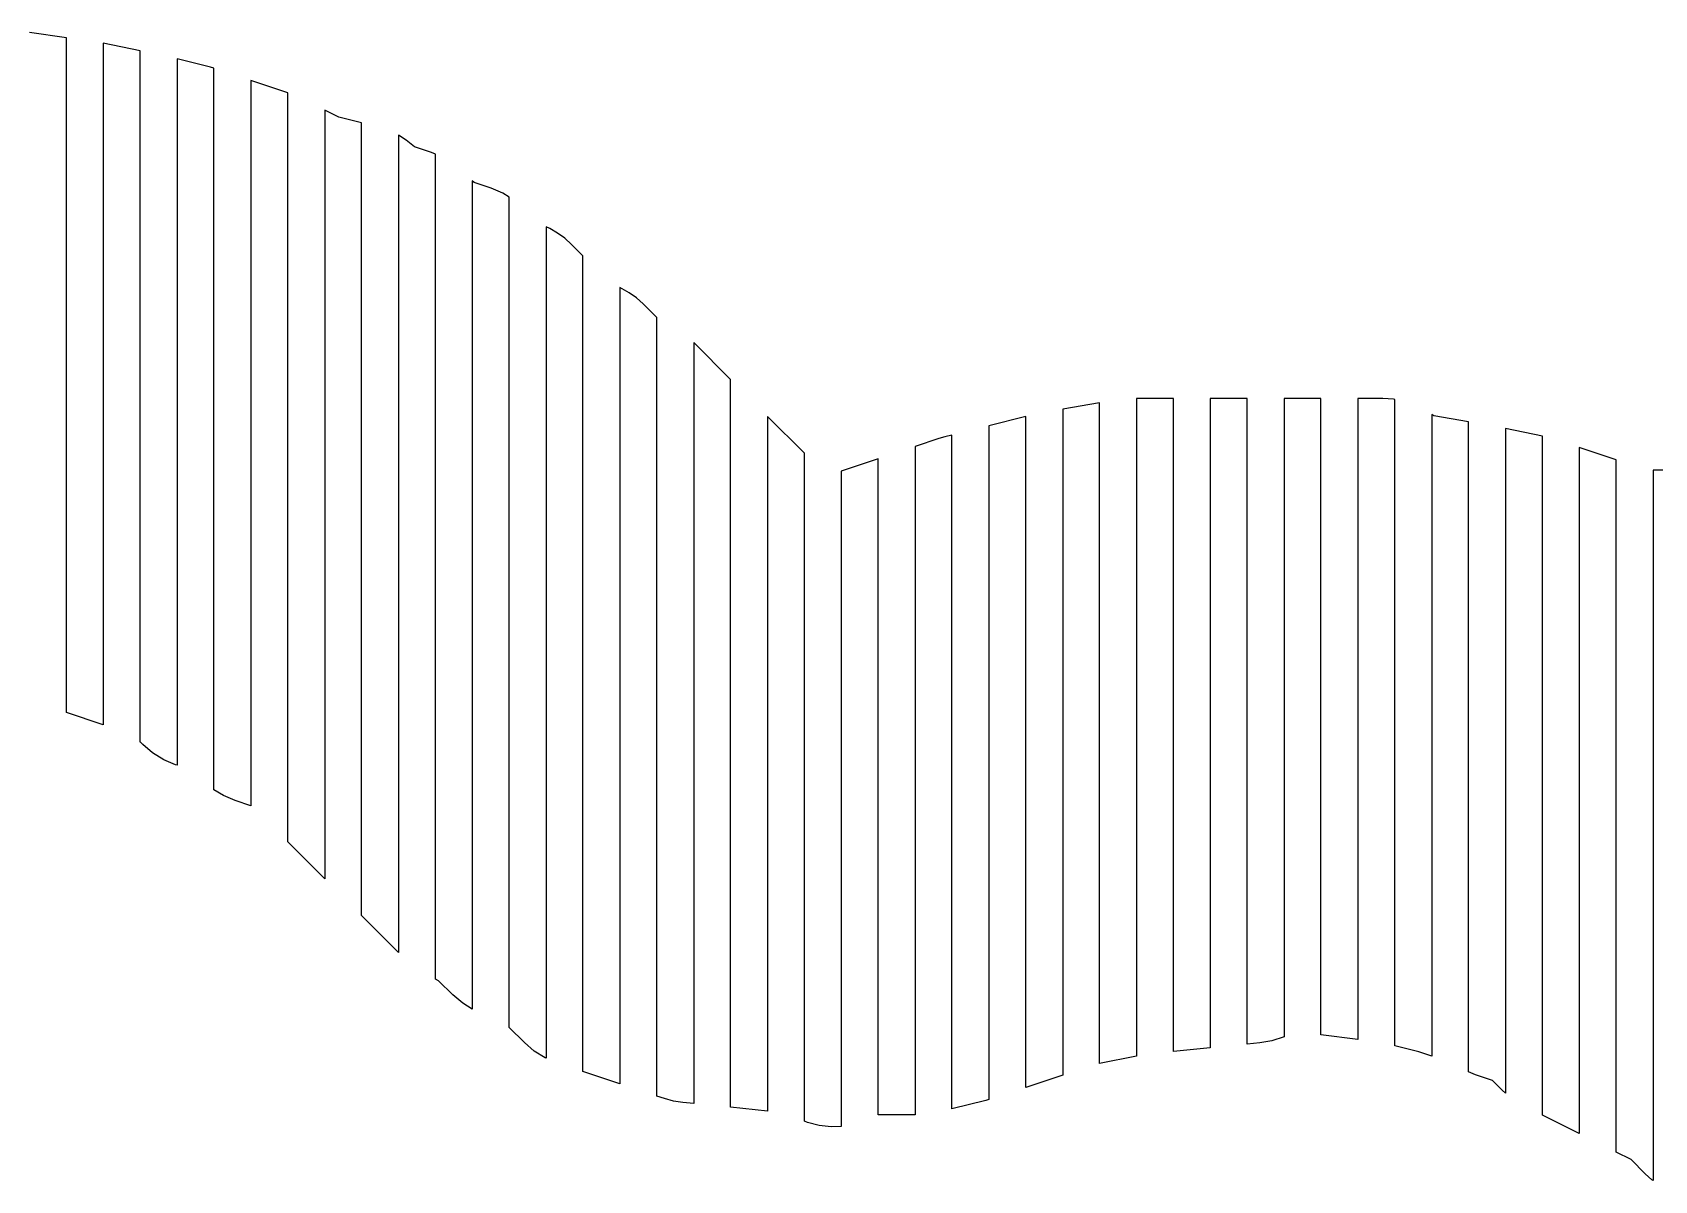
# Model space of a CAD drawing. Header units: metres. Extents: x -6 to 1890, y -8 to 898.
# Drawn here: x 733.9 to 909.7, y 60 to 184.5 of the extents above; entities that cross this region are included whole.
import ezdxf

# ---------------------------------------------------------------- set-up
doc = ezdxf.new("R2010")
doc.units = ezdxf.units.M
doc.layers.add('PASSADAS_COMPLETAS', color=1, linetype='CONTINUOUS')
doc.layers.add('PECAS_2D', color=3, linetype='CONTINUOUS')

msp = doc.modelspace()

# ---------------------------------------------------------------- linework, layer by layer
at = {"layer": 'PASSADAS_COMPLETAS'}
msp.add_lwpolyline([(911.289, 137.067), (909.578, 137.067), (909.578, 131.932), (909.578, 130.648), (909.578, 129.364), (909.578, 128.081), (909.578, 126.797), (909.578, 125.513), (909.578, 124.229), (909.578, 122.946), (909.578, 121.662), (909.578, 120.378), (909.578, 119.094), (909.578, 117.811), (909.578, 116.527), (909.578, 115.243), (909.578, 113.959), (909.578, 112.676), (909.578, 111.392), (909.578, 110.108), (909.578, 108.824), (909.578, 72.879), (909.578, 71.595), (909.578, 70.311), (909.578, 69.028), (909.578, 67.744), (909.578, 66.46), (909.578, 65.176), (909.578, 60.041), (909.457, 60.128), (908.732, 60.78), (907.191, 62.321), (905.578, 63.127), (905.578, 68.303), (905.578, 69.596), (905.578, 70.89), (905.578, 72.184), (905.578, 73.478), (905.578, 79.947), (905.578, 110.999), (905.578, 112.293), (905.578, 113.587), (905.578, 114.881), (905.578, 116.175), (905.578, 118.763), (905.578, 120.056), (905.578, 121.35), (905.578, 122.644), (905.578, 125.232), (905.578, 126.526), (905.578, 127.819), (905.578, 129.113), (905.578, 130.407), (905.578, 131.701), (905.578, 132.995), (905.578, 138.17), (901.578, 139.504), (901.578, 134.284), (901.578, 132.979), (901.578, 131.674), (901.578, 130.37), (901.578, 129.065), (901.578, 127.76), (901.578, 126.455), (901.578, 125.15), (901.578, 123.845), (901.578, 122.541), (901.578, 121.236), (901.578, 119.931), (901.578, 118.626), (901.578, 117.321), (901.578, 116.016), (901.578, 114.711), (901.578, 113.407), (901.578, 112.102), (901.578, 76.871), (901.578, 75.566), (901.578, 74.261), (901.578, 72.956), (901.578, 71.651), (901.578, 70.347), (901.578, 65.127), (897.578, 67.127), (897.578, 72.295), (897.578, 73.587), (897.578, 74.878), (897.578, 76.17), (897.578, 77.462), (897.578, 78.754), (897.578, 80.046), (897.578, 113.635), (897.578, 114.926), (897.578, 116.218), (897.578, 117.51), (897.578, 118.802), (897.578, 120.094), (897.578, 122.678), (897.578, 123.97), (897.578, 125.261), (897.578, 126.553), (897.578, 127.845), (897.578, 129.137), (897.578, 130.429), (897.578, 131.721), (897.578, 133.013), (897.578, 134.305), (897.578, 135.596), (897.578, 140.764), (893.578, 141.565), (893.578, 136.418), (893.578, 135.131), (893.578, 133.844), (893.578, 132.558), (893.578, 131.271), (893.578, 129.984), (893.578, 128.697), (893.578, 127.411), (893.578, 126.124), (893.578, 124.837), (893.578, 123.55), (893.578, 122.264), (893.578, 120.977), (893.578, 119.69), (893.578, 118.403), (893.578, 117.117), (893.578, 115.83), (893.578, 114.543), (893.578, 81.088), (893.578, 79.801), (893.578, 78.514), (893.578, 77.228), (893.578, 75.941), (893.578, 74.654), (893.578, 73.367), (893.578, 69.507), (893.221, 69.828), (892.154, 70.894), (890.315, 71.507), (889.578, 71.813), (889.578, 74.424), (889.578, 75.73), (889.578, 77.035), (889.578, 78.341), (889.578, 79.647), (889.578, 80.952), (889.578, 82.258), (889.578, 116.206), (889.578, 117.511), (889.578, 118.817), (889.578, 120.123), (889.578, 121.428), (889.578, 122.734), (889.578, 124.04), (889.578, 125.345), (889.578, 126.651), (889.578, 127.957), (889.578, 129.262), (889.578, 130.568), (889.578, 131.874), (889.578, 133.179), (889.578, 134.485), (889.578, 135.791), (889.578, 137.096), (889.578, 142.319), (885.797, 142.949), (885.578, 143.095), (885.578, 137.941), (885.578, 136.653), (885.578, 135.364), (885.578, 134.076), (885.578, 132.787), (885.578, 131.499), (885.578, 130.21), (885.578, 128.922), (885.578, 127.633), (885.578, 126.345), (885.578, 125.056), (885.578, 123.768), (885.578, 122.479), (885.578, 121.191), (885.578, 119.903), (885.578, 118.614), (885.578, 117.326), (885.578, 83.825), (885.578, 82.537), (885.578, 81.248), (885.578, 79.96), (885.578, 78.671), (885.578, 77.383), (885.578, 76.094), (885.578, 73.517), (884.183, 73.982), (881.578, 74.633), (881.578, 77.229), (881.578, 78.527), (881.578, 79.825), (881.578, 81.123), (881.578, 82.421), (881.578, 83.719), (881.578, 85.017), (881.578, 117.464), (881.578, 118.762), (881.578, 120.06), (881.578, 121.357), (881.578, 122.655), (881.578, 125.251), (881.578, 126.549), (881.578, 127.847), (881.578, 129.145), (881.578, 130.443), (881.578, 131.741), (881.578, 133.038), (881.578, 134.336), (881.578, 135.634), (881.578, 136.932), (881.578, 138.23), (881.578, 139.528), (881.578, 144.719), (881.442, 144.746), (880.266, 144.823), (877.578, 144.823), (877.578, 138.39), (877.578, 135.816), (877.578, 134.53), (877.578, 133.243), (877.578, 131.956), (877.578, 130.67), (877.578, 129.383), (877.578, 128.097), (877.578, 126.81), (877.578, 125.523), (877.578, 124.237), (877.578, 122.95), (877.578, 121.663), (877.578, 120.377), (877.578, 119.09), (877.578, 117.804), (877.578, 84.351), (877.578, 83.065), (877.578, 81.778), (877.578, 80.492), (877.578, 79.205), (877.578, 77.918), (877.578, 75.345), (873.578, 75.845), (873.578, 78.448), (873.578, 79.749), (873.578, 81.051), (873.578, 82.352), (873.578, 83.654), (873.578, 84.955), (873.578, 118.793), (873.578, 120.095), (873.578, 121.396), (873.578, 122.698), (873.578, 123.999), (873.578, 125.301), (873.578, 126.602), (873.578, 127.904), (873.578, 129.205), (873.578, 130.507), (873.578, 131.808), (873.578, 133.109), (873.578, 134.411), (873.578, 135.712), (873.578, 137.014), (873.578, 138.315), (873.578, 139.617), (873.578, 144.823), (869.578, 144.823), (869.578, 139.601), (869.578, 138.296), (869.578, 136.99), (869.578, 135.685), (869.578, 134.379), (869.578, 133.074), (869.578, 131.768), (869.578, 130.463), (869.578, 129.158), (869.578, 127.852), (869.578, 126.547), (869.578, 125.241), (869.578, 123.936), (869.578, 122.631), (869.578, 121.325), (869.578, 120.02), (869.578, 86.079), (869.578, 84.773), (869.578, 83.468), (869.578, 82.163), (869.578, 80.857), (869.578, 79.552), (869.578, 75.636), (868.259, 75.191), (866.953, 74.963), (865.578, 74.826), (865.578, 78.715), (865.578, 80.011), (865.578, 81.307), (865.578, 82.603), (865.578, 83.9), (865.578, 118.898), (865.578, 120.194), (865.578, 121.49), (865.578, 122.787), (865.578, 124.083), (865.578, 125.379), (865.578, 126.675), (865.578, 127.972), (865.578, 129.268), (865.578, 130.564), (865.578, 131.86), (865.578, 133.157), (865.578, 134.453), (865.578, 135.749), (865.578, 137.045), (865.578, 138.342), (865.578, 139.638), (865.578, 144.823), (861.578, 144.823), (861.578, 139.608), (861.578, 138.304), (861.578, 137.001), (861.578, 135.697), (861.578, 134.394), (861.578, 133.09), (861.578, 131.786), (861.578, 130.483), (861.578, 129.179), (861.578, 127.875), (861.578, 126.572), (861.578, 125.268), (861.578, 123.964), (861.578, 122.661), (861.578, 121.357), (861.578, 120.053), (861.578, 118.75), (861.578, 84.855), (861.578, 83.551), (861.578, 82.248), (861.578, 80.944), (861.578, 79.641), (861.578, 78.337), (861.578, 74.426), (857.578, 74.026), (857.578, 77.888), (857.578, 79.175), (857.578, 80.462), (857.578, 81.749), (857.578, 83.036), (857.578, 84.324), (857.578, 117.791), (857.578, 119.078), (857.578, 120.366), (857.578, 121.653), (857.578, 122.94), (857.578, 124.227), (857.578, 125.514), (857.578, 126.802), (857.578, 128.089), (857.578, 129.376), (857.578, 130.663), (857.578, 131.951), (857.578, 133.238), (857.578, 134.525), (857.578, 135.812), (857.578, 138.387), (857.578, 144.823), (853.578, 144.823), (853.578, 138.342), (853.578, 137.046), (853.578, 135.75), (853.578, 134.454), (853.578, 133.158), (853.578, 131.862), (853.578, 130.565), (853.578, 129.269), (853.578, 127.973), (853.578, 126.677), (853.578, 125.381), (853.578, 124.085), (853.578, 122.789), (853.578, 121.493), (853.578, 120.197), (853.578, 118.901), (853.578, 83.906), (853.578, 82.61), (853.578, 81.313), (853.578, 80.017), (853.578, 78.721), (853.578, 77.425), (853.578, 73.537), (849.578, 72.737), (849.578, 76.643), (849.578, 77.946), (849.578, 79.248), (849.578, 80.55), (849.578, 81.852), (849.578, 83.154), (849.578, 118.314), (849.578, 119.616), (849.578, 120.918), (849.578, 122.22), (849.578, 123.522), (849.578, 124.825), (849.578, 126.127), (849.578, 127.429), (849.578, 128.731), (849.578, 130.033), (849.578, 131.336), (849.578, 132.638), (849.578, 133.94), (849.578, 135.242), (849.578, 137.847), (849.578, 144.358), (845.578, 143.691), (845.578, 137.244), (845.578, 135.954), (845.578, 134.665), (845.578, 133.375), (845.578, 132.086), (845.578, 130.796), (845.578, 129.507), (845.578, 128.217), (845.578, 126.928), (845.578, 125.638), (845.578, 124.349), (845.578, 123.059), (845.578, 121.77), (845.578, 120.481), (845.578, 119.191), (845.578, 117.902), (845.578, 116.612), (845.578, 81.796), (845.578, 80.507), (845.578, 79.218), (845.578, 77.928), (845.578, 76.639), (845.578, 75.349), (845.578, 71.481), (841.578, 70.147), (841.578, 74.043), (841.578, 75.341), (841.578, 76.64), (841.578, 77.938), (841.578, 79.237), (841.578, 80.535), (841.578, 116.893), (841.578, 118.192), (841.578, 119.49), (841.578, 120.789), (841.578, 122.087), (841.578, 123.386), (841.578, 124.684), (841.578, 125.983), (841.578, 127.281), (841.578, 128.58), (841.578, 129.878), (841.578, 131.177), (841.578, 132.475), (841.578, 133.774), (841.578, 135.072), (841.578, 136.371), (841.578, 142.863), (837.578, 141.863), (837.578, 135.342), (837.578, 134.038), (837.578, 132.734), (837.578, 131.43), (837.578, 130.125), (837.578, 128.821), (837.578, 127.517), (837.578, 126.213), (837.578, 124.909), (837.578, 123.604), (837.578, 122.3), (837.578, 120.996), (837.578, 119.692), (837.578, 118.388), (837.578, 117.083), (837.578, 115.779), (837.578, 79.261), (837.578, 77.957), (837.578, 76.653), (837.578, 75.349), (837.578, 74.045), (837.578, 72.74), (837.578, 68.828), (837.232, 68.727), (833.578, 67.813), (833.578, 71.727), (833.578, 73.031), (833.578, 74.336), (833.578, 75.64), (833.578, 76.945), (833.578, 78.249), (833.578, 114.774), (833.578, 116.078), (833.578, 117.383), (833.578, 118.687), (833.578, 119.992), (833.578, 121.296), (833.578, 122.601), (833.578, 123.905), (833.578, 125.21), (833.578, 126.514), (833.578, 127.819), (833.578, 129.123), (833.578, 130.428), (833.578, 131.732), (833.578, 133.036), (833.578, 134.341), (833.578, 140.863), (832.818, 140.673), (832.147, 140.478), (829.578, 139.621), (829.578, 133.152), (829.578, 131.858), (829.578, 130.564), (829.578, 129.27), (829.578, 127.976), (829.578, 126.682), (829.578, 125.388), (829.578, 124.095), (829.578, 122.801), (829.578, 121.507), (829.578, 120.213), (829.578, 118.919), (829.578, 117.625), (829.578, 116.331), (829.578, 115.037), (829.578, 113.743), (829.578, 76.22), (829.578, 74.926), (829.578, 73.632), (829.578, 72.338), (829.578, 71.044), (829.578, 67.163), (825.578, 67.163), (825.578, 71.042), (825.578, 72.335), (825.578, 73.629), (825.578, 74.922), (825.578, 76.215), (825.578, 112.424), (825.578, 113.717), (825.578, 115.011), (825.578, 116.304), (825.578, 117.597), (825.578, 118.89), (825.578, 120.183), (825.578, 121.477), (825.578, 122.77), (825.578, 124.063), (825.578, 125.356), (825.578, 126.649), (825.578, 127.943), (825.578, 129.236), (825.578, 130.529), (825.578, 131.822), (825.578, 138.288), (821.578, 136.955), (821.578, 130.497), (821.578, 129.205), (821.578, 127.914), (821.578, 126.622), (821.578, 125.33), (821.578, 124.039), (821.578, 122.747), (821.578, 121.456), (821.578, 120.164), (821.578, 118.872), (821.578, 117.581), (821.578, 116.289), (821.578, 114.998), (821.578, 113.706), (821.578, 112.415), (821.578, 111.123), (821.578, 74.958), (821.578, 73.667), (821.578, 72.375), (821.578, 71.083), (821.578, 69.792), (821.578, 65.917), (820.486, 65.876), (819.17, 66.018), (817.909, 66.344), (817.578, 66.481), (817.578, 69.067), (817.578, 70.36), (817.578, 71.653), (817.578, 72.946), (817.578, 74.24), (817.578, 75.533), (817.578, 76.826), (817.578, 109.153), (817.578, 110.446), (817.578, 111.739), (817.578, 113.032), (817.578, 114.325), (817.578, 115.618), (817.578, 116.912), (817.578, 119.498), (817.578, 122.084), (817.578, 125.963), (817.578, 127.256), (817.578, 128.549), (817.578, 129.842), (817.578, 138.894), (813.578, 142.894), (813.578, 135.103), (813.578, 133.805), (813.578, 132.506), (813.578, 129.909), (813.578, 127.312), (813.578, 123.417), (813.578, 122.118), (813.578, 119.521), (813.578, 118.223), (813.578, 116.924), (813.578, 115.626), (813.578, 114.327), (813.578, 113.029), (813.578, 111.73), (813.578, 110.432), (813.578, 107.835), (813.578, 76.671), (813.578, 75.372), (813.578, 74.074), (813.578, 72.775), (813.578, 71.477), (813.578, 70.178), (813.578, 67.582), (809.578, 67.982), (809.578, 70.569), (809.578, 71.862), (809.578, 73.156), (809.578, 74.45), (809.578, 75.743), (809.578, 77.037), (809.578, 109.378), (809.578, 110.672), (809.578, 111.966), (809.578, 113.259), (809.578, 114.553), (809.578, 115.847), (809.578, 119.727), (809.578, 122.315), (809.578, 124.902), (809.578, 127.489), (809.578, 128.783), (809.578, 131.37), (809.578, 132.664), (809.578, 133.958), (809.578, 135.251), (809.578, 136.545), (809.578, 137.839), (809.578, 139.132), (809.578, 146.894), (805.578, 150.894), (805.578, 143.159), (805.578, 141.869), (805.578, 140.58), (805.578, 139.291), (805.578, 138.001), (805.578, 135.423), (805.578, 134.134), (805.578, 131.555), (805.578, 128.977), (805.578, 126.398), (805.578, 123.82), (805.578, 121.241), (805.578, 118.663), (805.578, 117.373), (805.578, 116.084), (805.578, 114.795), (805.578, 113.506), (805.578, 78.696), (805.578, 77.406), (805.578, 76.117), (805.578, 74.828), (805.578, 73.539), (805.578, 72.249), (805.578, 70.96), (805.578, 68.382), (804.389, 68.5), (803.391, 68.656), (802.417, 68.922), (801.578, 69.202), (801.578, 71.799), (801.578, 73.097), (801.578, 74.396), (801.578, 75.694), (801.578, 76.993), (801.578, 78.291), (801.578, 79.59), (801.578, 117.245), (801.578, 119.842), (801.578, 121.14), (801.578, 122.439), (801.578, 123.737), (801.578, 126.334), (801.578, 128.931), (801.578, 131.528), (801.578, 134.125), (801.578, 135.423), (801.578, 138.02), (801.578, 139.318), (801.578, 141.915), (801.578, 143.214), (801.578, 144.512), (801.578, 145.811), (801.578, 147.109), (801.578, 153.601), (800.096, 155.083), (799.371, 155.735), (798.578, 156.306), (797.578, 156.865), (797.578, 150.422), (797.578, 149.134), (797.578, 147.845), (797.578, 146.557), (797.578, 145.268), (797.578, 143.98), (797.578, 141.403), (797.578, 138.826), (797.578, 136.249), (797.578, 133.672), (797.578, 131.095), (797.578, 128.518), (797.578, 127.229), (797.578, 125.941), (797.578, 124.652), (797.578, 123.364), (797.578, 120.787), (797.578, 80.843), (797.578, 78.266), (797.578, 76.978), (797.578, 75.689), (797.578, 74.401), (797.578, 73.112), (797.578, 70.535), (793.578, 71.869), (793.578, 75.77), (793.578, 77.071), (793.578, 78.372), (793.578, 79.672), (793.578, 80.973), (793.578, 82.273), (793.578, 83.574), (793.578, 125.193), (793.578, 126.493), (793.578, 127.794), (793.578, 129.095), (793.578, 130.395), (793.578, 131.696), (793.578, 134.297), (793.578, 136.898), (793.578, 139.499), (793.578, 142.101), (793.578, 144.702), (793.578, 146.002), (793.578, 148.604), (793.578, 149.904), (793.578, 151.205), (793.578, 152.505), (793.578, 153.806), (793.578, 160.309), (792.34, 161.547), (791.615, 162.198), (790.822, 162.769), (789.975, 163.251), (789.578, 163.45), (789.578, 157.011), (789.578, 155.723), (789.578, 154.436), (789.578, 153.148), (789.578, 151.86), (789.578, 149.285), (789.578, 146.709), (789.578, 145.421), (789.578, 142.846), (789.578, 140.271), (789.578, 137.695), (789.578, 135.12), (789.578, 133.832), (789.578, 132.544), (789.578, 131.256), (789.578, 129.969), (789.578, 128.681), (789.578, 127.393), (789.578, 86.186), (789.578, 84.898), (789.578, 83.61), (789.578, 82.322), (789.578, 81.035), (789.578, 79.747), (789.578, 78.459), (789.578, 77.171), (789.578, 73.308), (789.492, 73.345), (788.292, 74.086), (787.227, 74.998), (785.578, 76.647), (785.578, 80.505), (785.578, 81.791), (785.578, 83.077), (785.578, 84.363), (785.578, 85.649), (785.578, 86.934), (785.578, 88.22), (785.578, 131.942), (785.578, 133.228), (785.578, 134.514), (785.578, 135.8), (785.578, 137.086), (785.578, 138.372), (785.578, 140.944), (785.578, 143.515), (785.578, 146.087), (785.578, 148.659), (785.578, 149.945), (785.578, 152.517), (785.578, 153.803), (785.578, 155.089), (785.578, 156.375), (785.578, 157.661), (785.578, 158.947), (785.578, 160.233), (785.578, 166.662), (784.905, 167.078), (783.613, 167.623), (781.773, 168.236), (781.578, 168.431), (781.578, 161.922), (781.578, 160.621), (781.578, 159.319), (781.578, 158.017), (781.578, 156.716), (781.578, 155.414), (781.578, 154.112), (781.578, 151.509), (781.578, 150.207), (781.578, 147.604), (781.578, 145), (781.578, 142.397), (781.578, 141.095), (781.578, 139.793), (781.578, 138.492), (781.578, 137.19), (781.578, 135.888), (781.578, 134.586), (781.578, 90.328), (781.578, 89.026), (781.578, 87.725), (781.578, 86.423), (781.578, 85.121), (781.578, 83.819), (781.578, 78.613), (780.536, 79.257), (779.471, 80.169), (777.93, 81.71), (777.578, 81.886), (777.578, 87.07), (777.578, 88.367), (777.578, 89.663), (777.578, 90.959), (777.578, 92.255), (777.578, 93.551), (777.578, 94.847), (777.578, 97.44), (777.578, 137.62), (777.578, 138.916), (777.578, 140.212), (777.578, 141.509), (777.578, 142.805), (777.578, 145.397), (777.578, 147.989), (777.578, 150.582), (777.578, 153.174), (777.578, 154.47), (777.578, 157.062), (777.578, 158.359), (777.578, 159.655), (777.578, 160.951), (777.578, 162.247), (777.578, 163.543), (777.578, 164.839), (777.578, 171.32), (777.15, 171.501), (775.297, 172.118), (774.414, 172.841), (773.578, 173.365), (773.578, 166.851), (773.578, 165.548), (773.578, 164.245), (773.578, 162.942), (773.578, 161.64), (773.578, 160.337), (773.578, 159.034), (773.578, 157.731), (773.578, 156.428), (773.578, 153.822), (773.578, 151.216), (773.578, 148.611), (773.578, 146.005), (773.578, 144.702), (773.578, 143.399), (773.578, 142.096), (773.578, 140.793), (773.578, 100.404), (773.578, 99.101), (773.578, 97.798), (773.578, 96.495), (773.578, 95.192), (773.578, 93.889), (773.578, 92.587), (773.578, 91.284), (773.578, 84.769), (769.578, 88.769), (769.578, 95.28), (769.578, 96.582), (769.578, 97.885), (769.578, 99.187), (769.578, 100.489), (769.578, 101.791), (769.578, 103.093), (769.578, 104.395), (769.578, 143.461), (769.578, 144.763), (769.578, 146.066), (769.578, 147.368), (769.578, 148.67), (769.578, 151.274), (769.578, 153.879), (769.578, 156.483), (769.578, 157.785), (769.578, 160.39), (769.578, 161.692), (769.578, 162.994), (769.578, 164.296), (769.578, 165.598), (769.578, 166.901), (769.578, 168.203), (769.578, 169.505), (769.578, 174.714), (767.107, 175.331), (765.578, 176.096), (765.578, 170.888), (765.578, 169.586), (765.578, 168.284), (765.578, 166.982), (765.578, 165.68), (765.578, 164.378), (765.578, 163.076), (765.578, 161.774), (765.578, 159.17), (765.578, 157.868), (765.578, 155.264), (765.578, 153.962), (765.578, 151.358), (765.578, 150.056), (765.578, 148.754), (765.578, 147.452), (765.578, 146.15), (765.578, 122.715), (765.578, 107.091), (765.578, 105.789), (765.578, 104.487), (765.578, 103.185), (765.578, 101.883), (765.578, 100.581), (765.578, 99.279), (765.578, 92.769), (761.578, 96.769), (761.578, 101.926), (761.578, 103.215), (761.578, 104.504), (761.578, 105.793), (761.578, 107.082), (761.578, 108.371), (761.578, 109.66), (761.578, 147.045), (761.578, 149.623), (761.578, 150.912), (761.578, 153.49), (761.578, 156.069), (761.578, 158.647), (761.578, 161.225), (761.578, 162.514), (761.578, 163.803), (761.578, 165.093), (761.578, 166.382), (761.578, 167.671), (761.578, 168.96), (761.578, 170.249), (761.578, 171.538), (761.578, 172.827), (761.578, 177.984), (757.578, 179.317), (757.578, 174.16), (757.578, 172.871), (757.578, 171.582), (757.578, 170.292), (757.578, 169.003), (757.578, 167.714), (757.578, 166.425), (757.578, 163.846), (757.578, 162.557), (757.578, 159.978), (757.578, 157.4), (757.578, 156.11), (757.578, 153.532), (757.578, 152.243), (757.578, 150.953), (757.578, 148.375), (757.578, 112.276), (757.578, 110.987), (757.578, 109.697), (757.578, 108.408), (757.578, 107.119), (757.578, 105.83), (757.578, 104.54), (757.578, 100.673), (755.883, 101.237), (754.591, 101.782), (753.578, 102.408), (753.578, 107.623), (753.578, 108.927), (753.578, 110.231), (753.578, 111.535), (753.578, 112.839), (753.578, 114.143), (753.578, 150.65), (753.578, 151.953), (753.578, 153.257), (753.578, 154.561), (753.578, 155.865), (753.578, 158.473), (753.578, 161.08), (753.578, 162.384), (753.578, 164.992), (753.578, 166.296), (753.578, 167.599), (753.578, 168.903), (753.578, 170.207), (753.578, 171.511), (753.578, 172.815), (753.578, 174.118), (753.578, 175.422), (753.578, 180.638), (753.212, 180.744), (749.578, 181.653), (749.578, 176.46), (749.578, 175.162), (749.578, 173.864), (749.578, 172.566), (749.578, 171.268), (749.578, 169.969), (749.578, 168.671), (749.578, 167.373), (749.578, 166.075), (749.578, 163.479), (749.578, 160.882), (749.578, 158.286), (749.578, 156.988), (749.578, 155.69), (749.578, 154.392), (749.578, 153.094), (749.578, 151.796), (749.578, 115.448), (749.578, 114.15), (749.578, 112.851), (749.578, 111.553), (749.578, 110.255), (749.578, 108.957), (749.578, 105.063), (749.42, 105.115), (748.128, 105.66), (746.928, 106.401), (745.863, 107.314), (745.615, 107.562), (745.578, 107.58), (745.578, 111.458), (745.578, 112.75), (745.578, 114.042), (745.578, 115.335), (745.578, 117.92), (745.578, 152.815), (745.578, 154.107), (745.578, 155.399), (745.578, 156.692), (745.578, 157.984), (745.578, 160.569), (745.578, 161.861), (745.578, 164.446), (745.578, 167.031), (745.578, 168.323), (745.578, 169.616), (745.578, 170.908), (745.578, 172.201), (745.578, 173.493), (745.578, 174.786), (745.578, 176.078), (745.578, 177.37), (745.578, 182.54), (741.578, 183.34), (741.578, 178.155), (741.578, 176.859), (741.578, 175.562), (741.578, 174.266), (741.578, 172.97), (741.578, 171.674), (741.578, 170.377), (741.578, 169.081), (741.578, 167.785), (741.578, 165.192), (741.578, 162.6), (741.578, 161.303), (741.578, 158.711), (741.578, 157.415), (741.578, 156.118), (741.578, 154.822), (741.578, 153.526), (741.578, 119.823), (741.578, 118.527), (741.578, 117.23), (741.578, 115.934), (741.578, 114.638), (741.578, 113.342), (741.578, 112.045), (741.578, 109.453), (737.578, 110.786), (737.578, 113.353), (737.578, 114.637), (737.578, 115.92), (737.578, 117.204), (737.578, 118.488), (737.578, 119.771), (737.578, 121.055), (737.578, 154.428), (737.578, 155.711), (737.578, 156.995), (737.578, 158.278), (737.578, 159.562), (737.578, 162.129), (737.578, 164.696), (737.578, 167.263), (737.578, 168.547), (737.578, 169.83), (737.578, 171.114), (737.578, 172.397), (737.578, 173.681), (737.578, 174.965), (737.578, 176.248), (737.578, 177.532), (737.578, 178.815), (737.578, 183.95), (733.578, 184.521)], dxfattribs=at)
at = {"layer": 'PECAS_2D'}
msp.add_lwpolyline([(911.289, 137.067), (909.578, 137.067), (909.578, 131.932), (909.578, 130.648), (909.578, 129.364), (909.578, 128.081), (909.578, 126.797), (909.578, 125.513), (909.578, 124.229), (909.578, 122.946), (909.578, 121.662), (909.578, 120.378), (909.578, 119.094), (909.578, 117.811), (909.578, 116.527), (909.578, 115.243), (909.578, 113.959), (909.578, 112.676), (909.578, 111.392), (909.578, 110.108), (909.578, 108.824), (909.578, 72.879), (909.578, 71.595), (909.578, 70.311), (909.578, 69.028), (909.578, 67.744), (909.578, 66.46), (909.578, 65.176), (909.578, 60.041), (909.457, 60.128), (908.732, 60.78), (907.191, 62.321), (905.578, 63.127), (905.578, 68.303), (905.578, 69.596), (905.578, 70.89), (905.578, 72.184), (905.578, 73.478), (905.578, 79.947), (905.578, 110.999), (905.578, 112.293), (905.578, 113.587), (905.578, 114.881), (905.578, 116.175), (905.578, 118.763), (905.578, 120.056), (905.578, 121.35), (905.578, 122.644), (905.578, 125.232), (905.578, 126.526), (905.578, 127.819), (905.578, 129.113), (905.578, 130.407), (905.578, 131.701), (905.578, 132.995), (905.578, 138.17), (901.578, 139.504), (901.578, 134.284), (901.578, 132.979), (901.578, 131.674), (901.578, 130.37), (901.578, 129.065), (901.578, 127.76), (901.578, 126.455), (901.578, 125.15), (901.578, 123.845), (901.578, 122.541), (901.578, 121.236), (901.578, 119.931), (901.578, 118.626), (901.578, 117.321), (901.578, 116.016), (901.578, 114.711), (901.578, 113.407), (901.578, 112.102), (901.578, 76.871), (901.578, 75.566), (901.578, 74.261), (901.578, 72.956), (901.578, 71.651), (901.578, 70.347), (901.578, 65.127), (897.578, 67.127), (897.578, 72.295), (897.578, 73.587), (897.578, 74.878), (897.578, 76.17), (897.578, 77.462), (897.578, 78.754), (897.578, 80.046), (897.578, 113.635), (897.578, 114.926), (897.578, 116.218), (897.578, 117.51), (897.578, 118.802), (897.578, 120.094), (897.578, 122.678), (897.578, 123.97), (897.578, 125.261), (897.578, 126.553), (897.578, 127.845), (897.578, 129.137), (897.578, 130.429), (897.578, 131.721), (897.578, 133.013), (897.578, 134.305), (897.578, 135.596), (897.578, 140.764), (893.578, 141.565), (893.578, 136.418), (893.578, 135.131), (893.578, 133.844), (893.578, 132.558), (893.578, 131.271), (893.578, 129.984), (893.578, 128.697), (893.578, 127.411), (893.578, 126.124), (893.578, 124.837), (893.578, 123.55), (893.578, 122.264), (893.578, 120.977), (893.578, 119.69), (893.578, 118.403), (893.578, 117.117), (893.578, 115.83), (893.578, 114.543), (893.578, 81.088), (893.578, 79.801), (893.578, 78.514), (893.578, 77.228), (893.578, 75.941), (893.578, 74.654), (893.578, 73.367), (893.578, 69.507), (893.221, 69.828), (892.154, 70.894), (890.315, 71.507), (889.578, 71.813), (889.578, 74.424), (889.578, 75.73), (889.578, 77.035), (889.578, 78.341), (889.578, 79.647), (889.578, 80.952), (889.578, 82.258), (889.578, 116.206), (889.578, 117.511), (889.578, 118.817), (889.578, 120.123), (889.578, 121.428), (889.578, 122.734), (889.578, 124.04), (889.578, 125.345), (889.578, 126.651), (889.578, 127.957), (889.578, 129.262), (889.578, 130.568), (889.578, 131.874), (889.578, 133.179), (889.578, 134.485), (889.578, 135.791), (889.578, 137.096), (889.578, 142.319), (885.797, 142.949), (885.578, 143.095), (885.578, 137.941), (885.578, 136.653), (885.578, 135.364), (885.578, 134.076), (885.578, 132.787), (885.578, 131.499), (885.578, 130.21), (885.578, 128.922), (885.578, 127.633), (885.578, 126.345), (885.578, 125.056), (885.578, 123.768), (885.578, 122.479), (885.578, 121.191), (885.578, 119.903), (885.578, 118.614), (885.578, 117.326), (885.578, 83.825), (885.578, 82.537), (885.578, 81.248), (885.578, 79.96), (885.578, 78.671), (885.578, 77.383), (885.578, 76.094), (885.578, 73.517), (884.183, 73.982), (881.578, 74.633), (881.578, 77.229), (881.578, 78.527), (881.578, 79.825), (881.578, 81.123), (881.578, 82.421), (881.578, 83.719), (881.578, 85.017), (881.578, 117.464), (881.578, 118.762), (881.578, 120.06), (881.578, 121.357), (881.578, 122.655), (881.578, 125.251), (881.578, 126.549), (881.578, 127.847), (881.578, 129.145), (881.578, 130.443), (881.578, 131.741), (881.578, 133.038), (881.578, 134.336), (881.578, 135.634), (881.578, 136.932), (881.578, 138.23), (881.578, 139.528), (881.578, 144.719), (881.442, 144.746), (880.266, 144.823), (877.578, 144.823), (877.578, 138.39), (877.578, 135.816), (877.578, 134.53), (877.578, 133.243), (877.578, 131.956), (877.578, 130.67), (877.578, 129.383), (877.578, 128.097), (877.578, 126.81), (877.578, 125.523), (877.578, 124.237), (877.578, 122.95), (877.578, 121.663), (877.578, 120.377), (877.578, 119.09), (877.578, 117.804), (877.578, 84.351), (877.578, 83.065), (877.578, 81.778), (877.578, 80.492), (877.578, 79.205), (877.578, 77.918), (877.578, 75.345), (873.578, 75.845), (873.578, 78.448), (873.578, 79.749), (873.578, 81.051), (873.578, 82.352), (873.578, 83.654), (873.578, 84.955), (873.578, 118.793), (873.578, 120.095), (873.578, 121.396), (873.578, 122.698), (873.578, 123.999), (873.578, 125.301), (873.578, 126.602), (873.578, 127.904), (873.578, 129.205), (873.578, 130.507), (873.578, 131.808), (873.578, 133.109), (873.578, 134.411), (873.578, 135.712), (873.578, 137.014), (873.578, 138.315), (873.578, 139.617), (873.578, 144.823), (869.578, 144.823), (869.578, 139.601), (869.578, 138.296), (869.578, 136.99), (869.578, 135.685), (869.578, 134.379), (869.578, 133.074), (869.578, 131.768), (869.578, 130.463), (869.578, 129.158), (869.578, 127.852), (869.578, 126.547), (869.578, 125.241), (869.578, 123.936), (869.578, 122.631), (869.578, 121.325), (869.578, 120.02), (869.578, 86.079), (869.578, 84.773), (869.578, 83.468), (869.578, 82.163), (869.578, 80.857), (869.578, 79.552), (869.578, 75.636), (868.259, 75.191), (866.953, 74.963), (865.578, 74.826), (865.578, 78.715), (865.578, 80.011), (865.578, 81.307), (865.578, 82.603), (865.578, 83.9), (865.578, 118.898), (865.578, 120.194), (865.578, 121.49), (865.578, 122.787), (865.578, 124.083), (865.578, 125.379), (865.578, 126.675), (865.578, 127.972), (865.578, 129.268), (865.578, 130.564), (865.578, 131.86), (865.578, 133.157), (865.578, 134.453), (865.578, 135.749), (865.578, 137.045), (865.578, 138.342), (865.578, 139.638), (865.578, 144.823), (861.578, 144.823), (861.578, 139.608), (861.578, 138.304), (861.578, 137.001), (861.578, 135.697), (861.578, 134.394), (861.578, 133.09), (861.578, 131.786), (861.578, 130.483), (861.578, 129.179), (861.578, 127.875), (861.578, 126.572), (861.578, 125.268), (861.578, 123.964), (861.578, 122.661), (861.578, 121.357), (861.578, 120.053), (861.578, 118.75), (861.578, 84.855), (861.578, 83.551), (861.578, 82.248), (861.578, 80.944), (861.578, 79.641), (861.578, 78.337), (861.578, 74.426), (857.578, 74.026), (857.578, 77.888), (857.578, 79.175), (857.578, 80.462), (857.578, 81.749), (857.578, 83.036), (857.578, 84.324), (857.578, 117.791), (857.578, 119.078), (857.578, 120.366), (857.578, 121.653), (857.578, 122.94), (857.578, 124.227), (857.578, 125.514), (857.578, 126.802), (857.578, 128.089), (857.578, 129.376), (857.578, 130.663), (857.578, 131.951), (857.578, 133.238), (857.578, 134.525), (857.578, 135.812), (857.578, 138.387), (857.578, 144.823), (853.578, 144.823), (853.578, 138.342), (853.578, 137.046), (853.578, 135.75), (853.578, 134.454), (853.578, 133.158), (853.578, 131.862), (853.578, 130.565), (853.578, 129.269), (853.578, 127.973), (853.578, 126.677), (853.578, 125.381), (853.578, 124.085), (853.578, 122.789), (853.578, 121.493), (853.578, 120.197), (853.578, 118.901), (853.578, 83.906), (853.578, 82.61), (853.578, 81.313), (853.578, 80.017), (853.578, 78.721), (853.578, 77.425), (853.578, 73.537), (849.578, 72.737), (849.578, 76.643), (849.578, 77.946), (849.578, 79.248), (849.578, 80.55), (849.578, 81.852), (849.578, 83.154), (849.578, 118.314), (849.578, 119.616), (849.578, 120.918), (849.578, 122.22), (849.578, 123.522), (849.578, 124.825), (849.578, 126.127), (849.578, 127.429), (849.578, 128.731), (849.578, 130.033), (849.578, 131.336), (849.578, 132.638), (849.578, 133.94), (849.578, 135.242), (849.578, 137.847), (849.578, 144.358), (845.578, 143.691), (845.578, 137.244), (845.578, 135.954), (845.578, 134.665), (845.578, 133.375), (845.578, 132.086), (845.578, 130.796), (845.578, 129.507), (845.578, 128.217), (845.578, 126.928), (845.578, 125.638), (845.578, 124.349), (845.578, 123.059), (845.578, 121.77), (845.578, 120.481), (845.578, 119.191), (845.578, 117.902), (845.578, 116.612), (845.578, 81.796), (845.578, 80.507), (845.578, 79.218), (845.578, 77.928), (845.578, 76.639), (845.578, 75.349), (845.578, 71.481), (841.578, 70.147), (841.578, 74.043), (841.578, 75.341), (841.578, 76.64), (841.578, 77.938), (841.578, 79.237), (841.578, 80.535), (841.578, 116.893), (841.578, 118.192), (841.578, 119.49), (841.578, 120.789), (841.578, 122.087), (841.578, 123.386), (841.578, 124.684), (841.578, 125.983), (841.578, 127.281), (841.578, 128.58), (841.578, 129.878), (841.578, 131.177), (841.578, 132.475), (841.578, 133.774), (841.578, 135.072), (841.578, 136.371), (841.578, 142.863), (837.578, 141.863), (837.578, 135.342), (837.578, 134.038), (837.578, 132.734), (837.578, 131.43), (837.578, 130.125), (837.578, 128.821), (837.578, 127.517), (837.578, 126.213), (837.578, 124.909), (837.578, 123.604), (837.578, 122.3), (837.578, 120.996), (837.578, 119.692), (837.578, 118.388), (837.578, 117.083), (837.578, 115.779), (837.578, 79.261), (837.578, 77.957), (837.578, 76.653), (837.578, 75.349), (837.578, 74.045), (837.578, 72.74), (837.578, 68.828), (837.232, 68.727), (833.578, 67.813), (833.578, 71.727), (833.578, 73.031), (833.578, 74.336), (833.578, 75.64), (833.578, 76.945), (833.578, 78.249), (833.578, 114.774), (833.578, 116.078), (833.578, 117.383), (833.578, 118.687), (833.578, 119.992), (833.578, 121.296), (833.578, 122.601), (833.578, 123.905), (833.578, 125.21), (833.578, 126.514), (833.578, 127.819), (833.578, 129.123), (833.578, 130.428), (833.578, 131.732), (833.578, 133.036), (833.578, 134.341), (833.578, 140.863), (832.818, 140.673), (832.147, 140.478), (829.578, 139.621), (829.578, 133.152), (829.578, 131.858), (829.578, 130.564), (829.578, 129.27), (829.578, 127.976), (829.578, 126.682), (829.578, 125.388), (829.578, 124.095), (829.578, 122.801), (829.578, 121.507), (829.578, 120.213), (829.578, 118.919), (829.578, 117.625), (829.578, 116.331), (829.578, 115.037), (829.578, 113.743), (829.578, 76.22), (829.578, 74.926), (829.578, 73.632), (829.578, 72.338), (829.578, 71.044), (829.578, 67.163), (825.578, 67.163), (825.578, 71.042), (825.578, 72.335), (825.578, 73.629), (825.578, 74.922), (825.578, 76.215), (825.578, 112.424), (825.578, 113.717), (825.578, 115.011), (825.578, 116.304), (825.578, 117.597), (825.578, 118.89), (825.578, 120.183), (825.578, 121.477), (825.578, 122.77), (825.578, 124.063), (825.578, 125.356), (825.578, 126.649), (825.578, 127.943), (825.578, 129.236), (825.578, 130.529), (825.578, 131.822), (825.578, 138.288), (821.578, 136.955), (821.578, 130.497), (821.578, 129.205), (821.578, 127.914), (821.578, 126.622), (821.578, 125.33), (821.578, 124.039), (821.578, 122.747), (821.578, 121.456), (821.578, 120.164), (821.578, 118.872), (821.578, 117.581), (821.578, 116.289), (821.578, 114.998), (821.578, 113.706), (821.578, 112.415), (821.578, 111.123), (821.578, 74.958), (821.578, 73.667), (821.578, 72.375), (821.578, 71.083), (821.578, 69.792), (821.578, 65.917), (820.486, 65.876), (819.17, 66.018), (817.909, 66.344), (817.578, 66.481), (817.578, 69.067), (817.578, 70.36), (817.578, 71.653), (817.578, 72.946), (817.578, 74.24), (817.578, 75.533), (817.578, 76.826), (817.578, 109.153), (817.578, 110.446), (817.578, 111.739), (817.578, 113.032), (817.578, 114.325), (817.578, 115.618), (817.578, 116.912), (817.578, 119.498), (817.578, 122.084), (817.578, 125.963), (817.578, 127.256), (817.578, 128.549), (817.578, 129.842), (817.578, 138.894), (813.578, 142.894), (813.578, 135.103), (813.578, 133.805), (813.578, 132.506), (813.578, 129.909), (813.578, 127.312), (813.578, 123.417), (813.578, 122.118), (813.578, 119.521), (813.578, 118.223), (813.578, 116.924), (813.578, 115.626), (813.578, 114.327), (813.578, 113.029), (813.578, 111.73), (813.578, 110.432), (813.578, 107.835), (813.578, 76.671), (813.578, 75.372), (813.578, 74.074), (813.578, 72.775), (813.578, 71.477), (813.578, 70.178), (813.578, 67.582), (809.578, 67.982), (809.578, 70.569), (809.578, 71.862), (809.578, 73.156), (809.578, 74.45), (809.578, 75.743), (809.578, 77.037), (809.578, 109.378), (809.578, 110.672), (809.578, 111.966), (809.578, 113.259), (809.578, 114.553), (809.578, 115.847), (809.578, 119.727), (809.578, 122.315), (809.578, 124.902), (809.578, 127.489), (809.578, 128.783), (809.578, 131.37), (809.578, 132.664), (809.578, 133.958), (809.578, 135.251), (809.578, 136.545), (809.578, 137.839), (809.578, 139.132), (809.578, 146.894), (805.578, 150.894), (805.578, 143.159), (805.578, 141.869), (805.578, 140.58), (805.578, 139.291), (805.578, 138.001), (805.578, 135.423), (805.578, 134.134), (805.578, 131.555), (805.578, 128.977), (805.578, 126.398), (805.578, 123.82), (805.578, 121.241), (805.578, 118.663), (805.578, 117.373), (805.578, 116.084), (805.578, 114.795), (805.578, 113.506), (805.578, 78.696), (805.578, 77.406), (805.578, 76.117), (805.578, 74.828), (805.578, 73.539), (805.578, 72.249), (805.578, 70.96), (805.578, 68.382), (804.389, 68.5), (803.391, 68.656), (802.417, 68.922), (801.578, 69.202), (801.578, 71.799), (801.578, 73.097), (801.578, 74.396), (801.578, 75.694), (801.578, 76.993), (801.578, 78.291), (801.578, 79.59), (801.578, 117.245), (801.578, 119.842), (801.578, 121.14), (801.578, 122.439), (801.578, 123.737), (801.578, 126.334), (801.578, 128.931), (801.578, 131.528), (801.578, 134.125), (801.578, 135.423), (801.578, 138.02), (801.578, 139.318), (801.578, 141.915), (801.578, 143.214), (801.578, 144.512), (801.578, 145.811), (801.578, 147.109), (801.578, 153.601), (800.096, 155.083), (799.371, 155.735), (798.578, 156.306), (797.578, 156.865), (797.578, 150.422), (797.578, 149.134), (797.578, 147.845), (797.578, 146.557), (797.578, 145.268), (797.578, 143.98), (797.578, 141.403), (797.578, 138.826), (797.578, 136.249), (797.578, 133.672), (797.578, 131.095), (797.578, 128.518), (797.578, 127.229), (797.578, 125.941), (797.578, 124.652), (797.578, 123.364), (797.578, 120.787), (797.578, 80.843), (797.578, 78.266), (797.578, 76.978), (797.578, 75.689), (797.578, 74.401), (797.578, 73.112), (797.578, 70.535), (793.578, 71.869), (793.578, 75.77), (793.578, 77.071), (793.578, 78.372), (793.578, 79.672), (793.578, 80.973), (793.578, 82.273), (793.578, 83.574), (793.578, 125.193), (793.578, 126.493), (793.578, 127.794), (793.578, 129.095), (793.578, 130.395), (793.578, 131.696), (793.578, 134.297), (793.578, 136.898), (793.578, 139.499), (793.578, 142.101), (793.578, 144.702), (793.578, 146.002), (793.578, 148.604), (793.578, 149.904), (793.578, 151.205), (793.578, 152.505), (793.578, 153.806), (793.578, 160.309), (792.34, 161.547), (791.615, 162.198), (790.822, 162.769), (789.975, 163.251), (789.578, 163.45), (789.578, 157.011), (789.578, 155.723), (789.578, 154.436), (789.578, 153.148), (789.578, 151.86), (789.578, 149.285), (789.578, 146.709), (789.578, 145.421), (789.578, 142.846), (789.578, 140.271), (789.578, 137.695), (789.578, 135.12), (789.578, 133.832), (789.578, 132.544), (789.578, 131.256), (789.578, 129.969), (789.578, 128.681), (789.578, 127.393), (789.578, 86.186), (789.578, 84.898), (789.578, 83.61), (789.578, 82.322), (789.578, 81.035), (789.578, 79.747), (789.578, 78.459), (789.578, 77.171), (789.578, 73.308), (789.492, 73.345), (788.292, 74.086), (787.227, 74.998), (785.578, 76.647), (785.578, 80.505), (785.578, 81.791), (785.578, 83.077), (785.578, 84.363), (785.578, 85.649), (785.578, 86.934), (785.578, 88.22), (785.578, 131.942), (785.578, 133.228), (785.578, 134.514), (785.578, 135.8), (785.578, 137.086), (785.578, 138.372), (785.578, 140.944), (785.578, 143.515), (785.578, 146.087), (785.578, 148.659), (785.578, 149.945), (785.578, 152.517), (785.578, 153.803), (785.578, 155.089), (785.578, 156.375), (785.578, 157.661), (785.578, 158.947), (785.578, 160.233), (785.578, 166.662), (784.905, 167.078), (783.613, 167.623), (781.773, 168.236), (781.578, 168.431), (781.578, 161.922), (781.578, 160.621), (781.578, 159.319), (781.578, 158.017), (781.578, 156.716), (781.578, 155.414), (781.578, 154.112), (781.578, 151.509), (781.578, 150.207), (781.578, 147.604), (781.578, 145), (781.578, 142.397), (781.578, 141.095), (781.578, 139.793), (781.578, 138.492), (781.578, 137.19), (781.578, 135.888), (781.578, 134.586), (781.578, 90.328), (781.578, 89.026), (781.578, 87.725), (781.578, 86.423), (781.578, 85.121), (781.578, 83.819), (781.578, 78.613), (780.536, 79.257), (779.471, 80.169), (777.93, 81.71), (777.578, 81.886), (777.578, 87.07), (777.578, 88.367), (777.578, 89.663), (777.578, 90.959), (777.578, 92.255), (777.578, 93.551), (777.578, 94.847), (777.578, 97.44), (777.578, 137.62), (777.578, 138.916), (777.578, 140.212), (777.578, 141.509), (777.578, 142.805), (777.578, 145.397), (777.578, 147.989), (777.578, 150.582), (777.578, 153.174), (777.578, 154.47), (777.578, 157.062), (777.578, 158.359), (777.578, 159.655), (777.578, 160.951), (777.578, 162.247), (777.578, 163.543), (777.578, 164.839), (777.578, 171.32), (777.15, 171.501), (775.297, 172.118), (774.414, 172.841), (773.578, 173.365), (773.578, 166.851), (773.578, 165.548), (773.578, 164.245), (773.578, 162.942), (773.578, 161.64), (773.578, 160.337), (773.578, 159.034), (773.578, 157.731), (773.578, 156.428), (773.578, 153.822), (773.578, 151.216), (773.578, 148.611), (773.578, 146.005), (773.578, 144.702), (773.578, 143.399), (773.578, 142.096), (773.578, 140.793), (773.578, 100.404), (773.578, 99.101), (773.578, 97.798), (773.578, 96.495), (773.578, 95.192), (773.578, 93.889), (773.578, 92.587), (773.578, 91.284), (773.578, 84.769), (769.578, 88.769), (769.578, 95.28), (769.578, 96.582), (769.578, 97.885), (769.578, 99.187), (769.578, 100.489), (769.578, 101.791), (769.578, 103.093), (769.578, 104.395), (769.578, 143.461), (769.578, 144.763), (769.578, 146.066), (769.578, 147.368), (769.578, 148.67), (769.578, 151.274), (769.578, 153.879), (769.578, 156.483), (769.578, 157.785), (769.578, 160.39), (769.578, 161.692), (769.578, 162.994), (769.578, 164.296), (769.578, 165.598), (769.578, 166.901), (769.578, 168.203), (769.578, 169.505), (769.578, 174.714), (767.107, 175.331), (765.578, 176.096), (765.578, 170.888), (765.578, 169.586), (765.578, 168.284), (765.578, 166.982), (765.578, 165.68), (765.578, 164.378), (765.578, 163.076), (765.578, 161.774), (765.578, 159.17), (765.578, 157.868), (765.578, 155.264), (765.578, 153.962), (765.578, 151.358), (765.578, 150.056), (765.578, 148.754), (765.578, 147.452), (765.578, 146.15), (765.578, 122.715), (765.578, 107.091), (765.578, 105.789), (765.578, 104.487), (765.578, 103.185), (765.578, 101.883), (765.578, 100.581), (765.578, 99.279), (765.578, 92.769), (761.578, 96.769), (761.578, 101.926), (761.578, 103.215), (761.578, 104.504), (761.578, 105.793), (761.578, 107.082), (761.578, 108.371), (761.578, 109.66), (761.578, 147.045), (761.578, 149.623), (761.578, 150.912), (761.578, 153.49), (761.578, 156.069), (761.578, 158.647), (761.578, 161.225), (761.578, 162.514), (761.578, 163.803), (761.578, 165.093), (761.578, 166.382), (761.578, 167.671), (761.578, 168.96), (761.578, 170.249), (761.578, 171.538), (761.578, 172.827), (761.578, 177.984), (757.578, 179.317), (757.578, 174.16), (757.578, 172.871), (757.578, 171.582), (757.578, 170.292), (757.578, 169.003), (757.578, 167.714), (757.578, 166.425), (757.578, 163.846), (757.578, 162.557), (757.578, 159.978), (757.578, 157.4), (757.578, 156.11), (757.578, 153.532), (757.578, 152.243), (757.578, 150.953), (757.578, 148.375), (757.578, 112.276), (757.578, 110.987), (757.578, 109.697), (757.578, 108.408), (757.578, 107.119), (757.578, 105.83), (757.578, 104.54), (757.578, 100.673), (755.883, 101.237), (754.591, 101.782), (753.578, 102.408), (753.578, 107.623), (753.578, 108.927), (753.578, 110.231), (753.578, 111.535), (753.578, 112.839), (753.578, 114.143), (753.578, 150.65), (753.578, 151.953), (753.578, 153.257), (753.578, 154.561), (753.578, 155.865), (753.578, 158.473), (753.578, 161.08), (753.578, 162.384), (753.578, 164.992), (753.578, 166.296), (753.578, 167.599), (753.578, 168.903), (753.578, 170.207), (753.578, 171.511), (753.578, 172.815), (753.578, 174.118), (753.578, 175.422), (753.578, 180.638), (753.212, 180.744), (749.578, 181.653), (749.578, 176.46), (749.578, 175.162), (749.578, 173.864), (749.578, 172.566), (749.578, 171.268), (749.578, 169.969), (749.578, 168.671), (749.578, 167.373), (749.578, 166.075), (749.578, 163.479), (749.578, 160.882), (749.578, 158.286), (749.578, 156.988), (749.578, 155.69), (749.578, 154.392), (749.578, 153.094), (749.578, 151.796), (749.578, 115.448), (749.578, 114.15), (749.578, 112.851), (749.578, 111.553), (749.578, 110.255), (749.578, 108.957), (749.578, 105.063), (749.42, 105.115), (748.128, 105.66), (746.928, 106.401), (745.863, 107.314), (745.615, 107.562), (745.578, 107.58), (745.578, 111.458), (745.578, 112.75), (745.578, 114.042), (745.578, 115.335), (745.578, 117.92), (745.578, 152.815), (745.578, 154.107), (745.578, 155.399), (745.578, 156.692), (745.578, 157.984), (745.578, 160.569), (745.578, 161.861), (745.578, 164.446), (745.578, 167.031), (745.578, 168.323), (745.578, 169.616), (745.578, 170.908), (745.578, 172.201), (745.578, 173.493), (745.578, 174.786), (745.578, 176.078), (745.578, 177.37), (745.578, 182.54), (741.578, 183.34), (741.578, 178.155), (741.578, 176.859), (741.578, 175.562), (741.578, 174.266), (741.578, 172.97), (741.578, 171.674), (741.578, 170.377), (741.578, 169.081), (741.578, 167.785), (741.578, 165.192), (741.578, 162.6), (741.578, 161.303), (741.578, 158.711), (741.578, 157.415), (741.578, 156.118), (741.578, 154.822), (741.578, 153.526), (741.578, 119.823), (741.578, 118.527), (741.578, 117.23), (741.578, 115.934), (741.578, 114.638), (741.578, 113.342), (741.578, 112.045), (741.578, 109.453), (737.578, 110.786), (737.578, 113.353), (737.578, 114.637), (737.578, 115.92), (737.578, 117.204), (737.578, 118.488), (737.578, 119.771), (737.578, 121.055), (737.578, 154.428), (737.578, 155.711), (737.578, 156.995), (737.578, 158.278), (737.578, 159.562), (737.578, 162.129), (737.578, 164.696), (737.578, 167.263), (737.578, 168.547), (737.578, 169.83), (737.578, 171.114), (737.578, 172.397), (737.578, 173.681), (737.578, 174.965), (737.578, 176.248), (737.578, 177.532), (737.578, 178.815), (737.578, 183.95), (733.578, 184.521)], dxfattribs=at)

doc.saveas('drawing.dxf')
